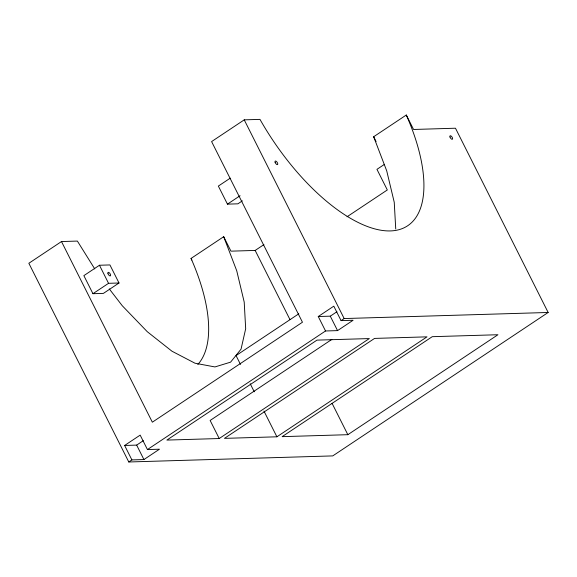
<?xml version="1.0" encoding="UTF-8"?>
<svg xmlns="http://www.w3.org/2000/svg" width="577" height="577" viewBox="0 0 577 577"><rect width="100%" height="100%" fill="white"/><g stroke="black" fill="none" stroke-linecap="round" stroke-linejoin="round"><path stroke-width="0.87" d="M94.736 268.896L77.376 241.071L61.487 241.547L28.85 263.278L128.786 461.982L332.756 455.902L548.15 312.474L455.477 128.217L413.565 129.472L406.295 115.018L373.658 136.749L386.734 170.907L394.242 202.267L395.743 228.975M406.295 115.018A146.428 64.775 56.3 0 1 390.333 230.923A146.428 64.775 56.3 0 1 259.982 119.381L244.237 119.85L211.6 141.581L302.456 322.226L152.342 422.184L61.487 241.547M99.468 265.247L83.86 275.64L92.94 293.7L103.406 293.39L119.013 282.997L109.926 264.937L99.468 265.247L108.548 283.314L119.013 282.997M230.252 178.156L218.358 186.075L227.446 204.135L237.904 203.825L242.362 200.854M227.446 204.135L240.082 195.726M92.94 293.7L108.548 283.314M197.824 364.469A146.428 64.775 56.3 0 0 191.052 258.438L223.688 236.707L230.959 251.161L255.171 250.432L263.949 244.59M384.412 164.38L376.954 169.342L387.318 189.956L347.029 216.779M298.785 313.816L236.051 355.591L240.501 364.433M131.895 459.912L124.632 445.458L140.168 435.116L147.438 449.562L159.468 449.202L143.925 459.552L131.895 459.912L128.786 461.982M325.529 330.974L318.259 316.521L333.802 306.171L341.065 320.624L353.095 320.264L337.552 330.614L325.529 330.974L147.438 449.562M124.632 445.458L136.655 445.105L143.32 440.669M318.259 316.521L330.289 316.167L336.946 311.731M341.065 320.624L344.173 318.554L548.15 312.474M331.869 339.399L210.136 420.46L219.224 438.527L369.338 338.569L316.982 340.127L166.868 440.085L219.224 438.527M276.902 436.803L427.016 336.845L374.567 338.41L224.453 438.369L276.902 436.803L263.963 411.076M347.844 434.69L497.958 334.732L432.245 336.687L282.131 436.652L347.844 434.69L332.063 403.309M109.291 288.918L122.252 305.723L147.243 331.674L171.982 351.227L195.004 363.214L214.932 366.936L230.591 362.154L241.042 349.164L245.679 328.739L244.208 302.088L236.736 270.786L223.688 236.707M373.658 136.749L376.081 141.567M244.237 119.85L344.173 318.554M330.289 316.167L337.552 330.614M255.171 250.432L289.979 319.629M191.052 258.438L191.86 260.047M250.209 383.734L254.255 391.776M136.655 445.105L143.925 459.552M107.993 273.686A2.084 0.923 56.3 0 0 110.387 275.856A2.084 0.923 56.3 0 0 109.334 272.82A2.084 0.923 56.3 0 0 107.993 273.686M275.135 162.382A2.084 0.923 56.3 0 0 277.53 164.56A2.084 0.923 56.3 0 0 276.477 161.524A2.084 0.923 56.3 0 0 275.135 162.382M449.988 137.001A2.056 0.909 56.3 0 0 452.339 139.245A2.056 0.909 56.3 0 0 451.409 136.295A2.056 0.909 56.3 0 0 449.988 137.001"/></g></svg>
